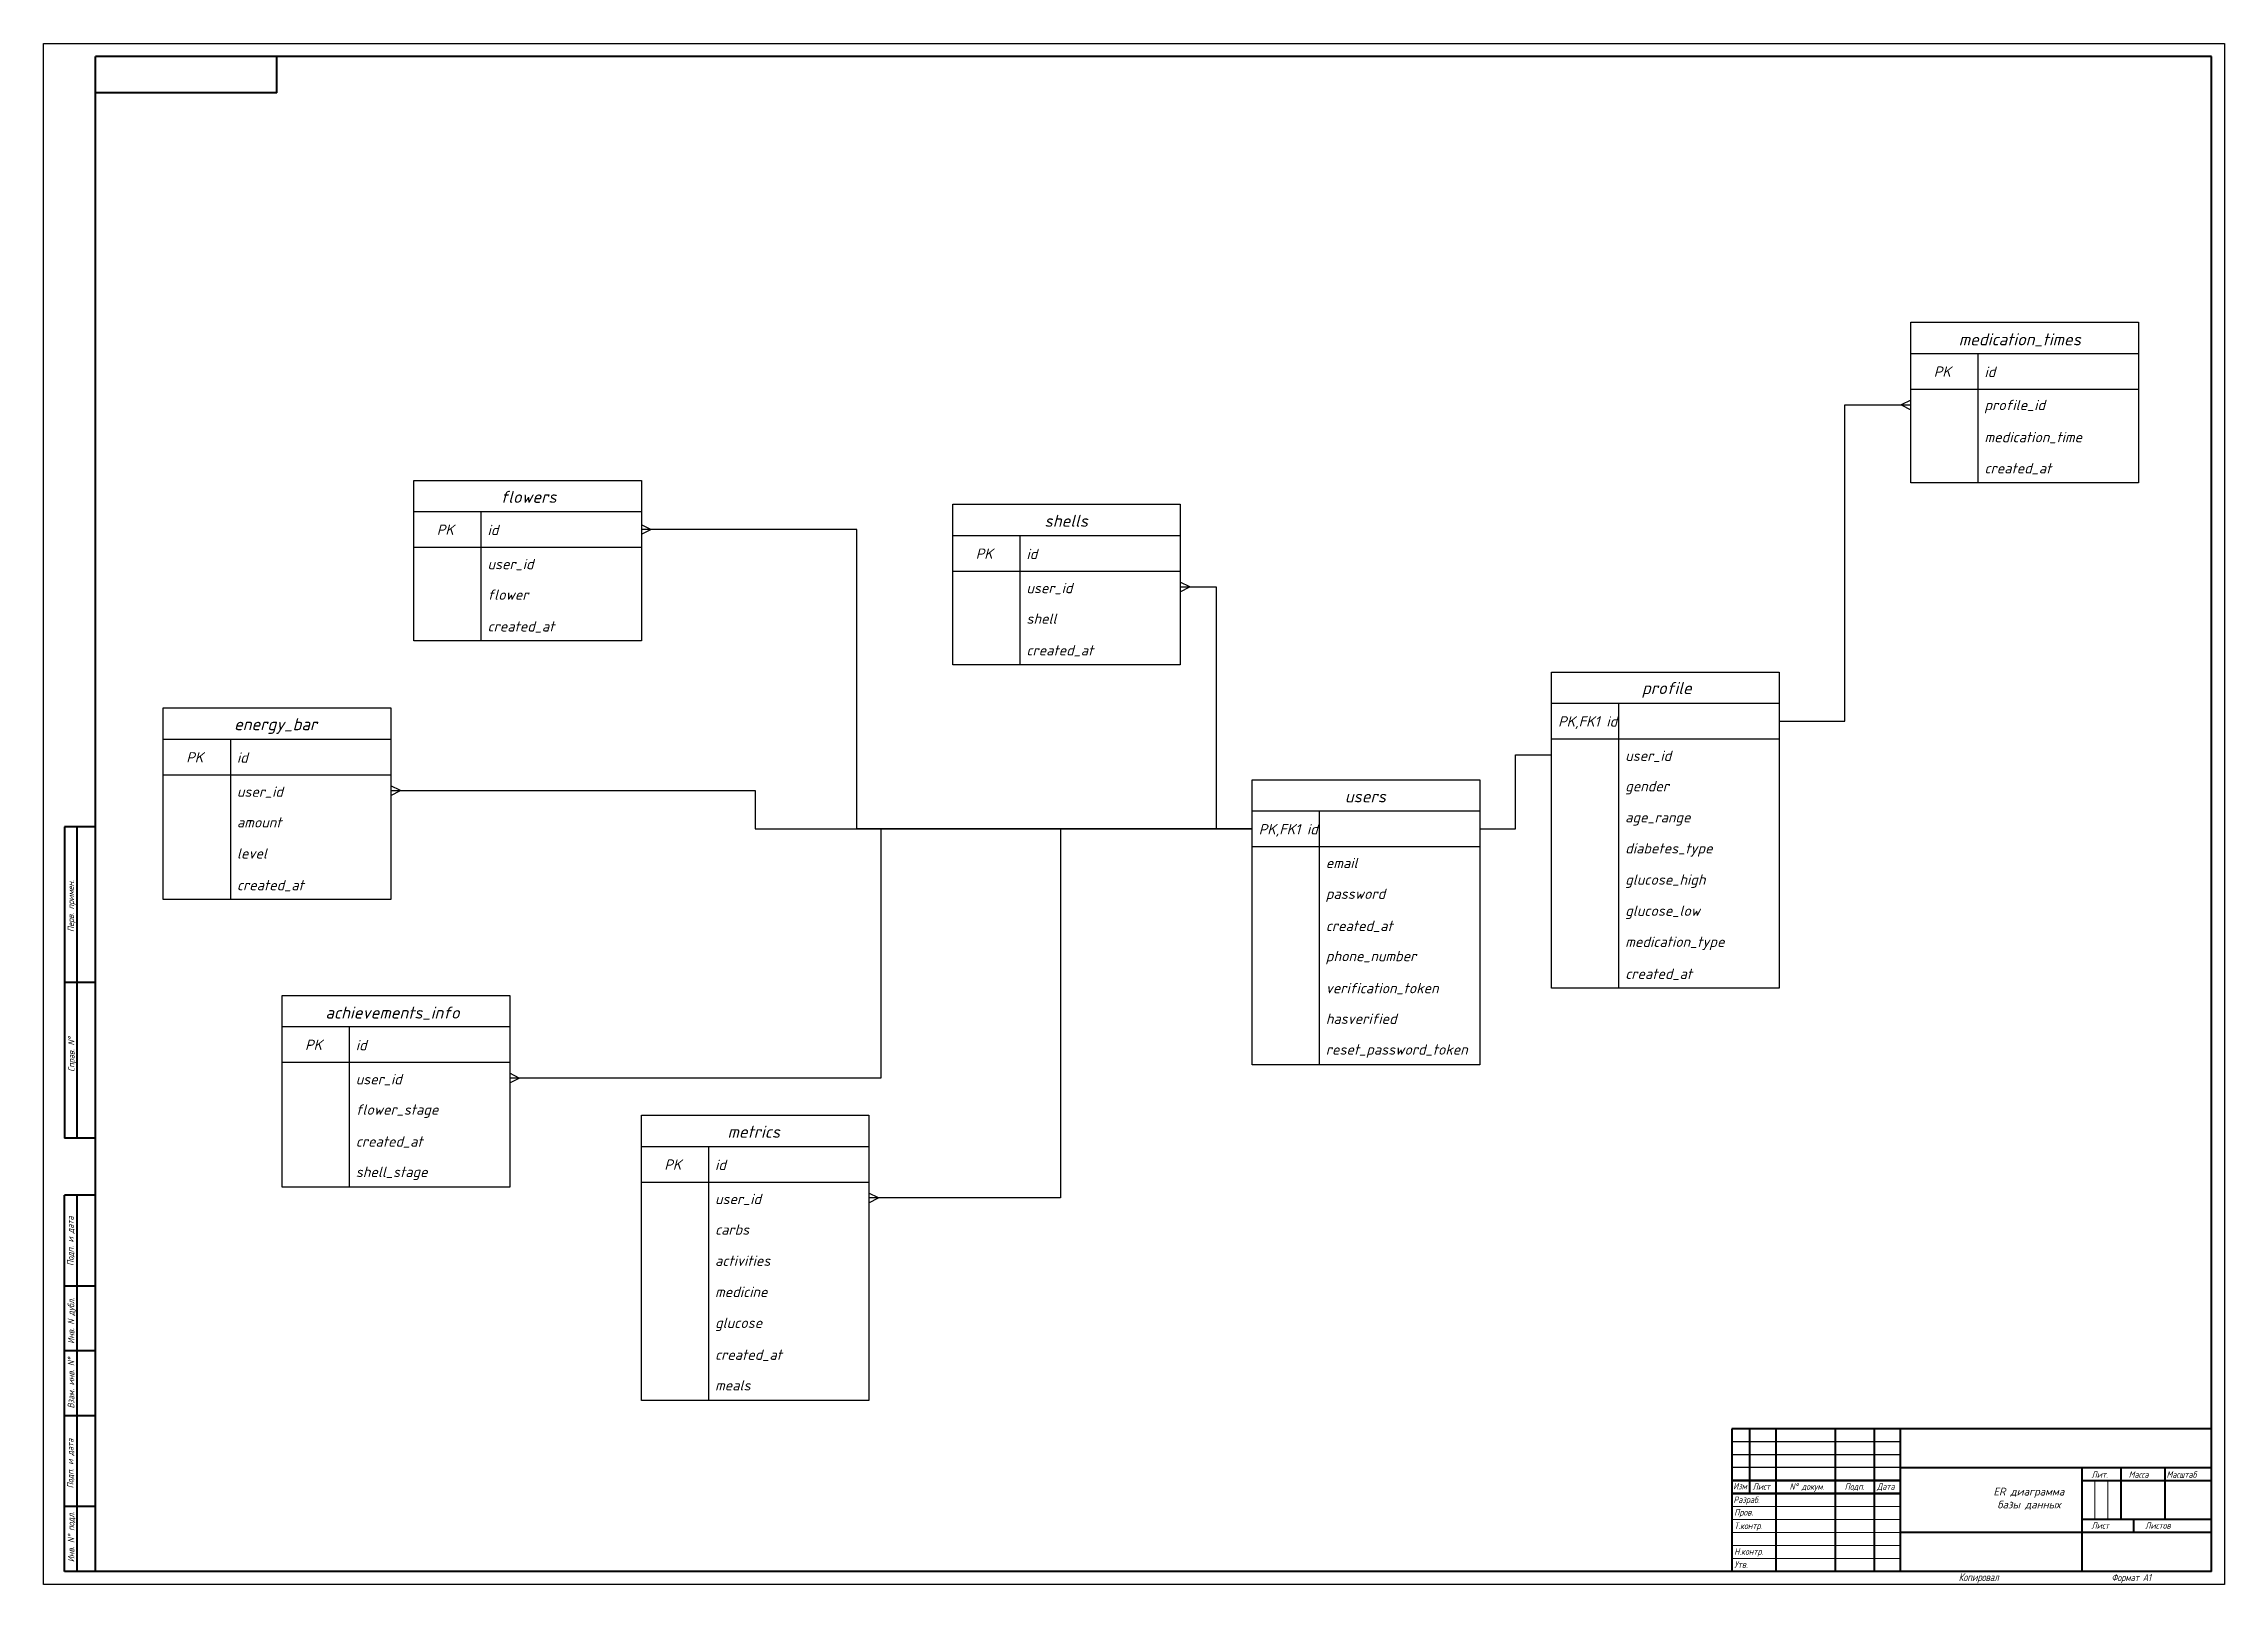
# Model space of a CAD drawing. Extents: x 1752 to 2593, y 74 to 668.
import ezdxf

# ---------------------------------------------------------------- set-up
doc = ezdxf.new("R2010")
doc.units = 0
doc.header["$MEASUREMENT"] = 0
doc.layers.get('0').update_dxf_attribs({"linetype": 'CONTINUOUS'})
doc.layers.add('KONTUR', color=7, linetype='CONTINUOUS')
for name, color, linetype, lineweight in [('Основная', 7, 'CONTINUOUS', 40), ('текст', 7, 'CONTINUOUS', 30), ('тонкая', 7, 'CONTINUOUS', 20)]:
    doc.layers.add(name, color=color, linetype=linetype, lineweight=lineweight)
doc.styles.add('PDF Helvetica', font='ISOCPEUI.TTF')
doc.styles.add('стиль1', font='romans.shx', dxfattribs={"width": 0.75, "oblique": 15, "height": 3.5})

msp = doc.modelspace()

# ---------------------------------------------------------------- linework, layer by layer
for p, q in [((2467.54, 128.57), (2402.54, 128.57)), ((2467.54, 123.57), (2402.54, 123.57)), ((2467.54, 118.57), (2402.54, 118.57)), ((2537.54, 78.57), (2537.54, 78.57))]:
    msp.add_line(p, q)
at = {"lineweight": 50}
for p, q in [((2467.54, 113.57), (2402.54, 113.57)), ((2467.54, 108.57), (2402.54, 108.57))]:
    msp.add_line(p, q, dxfattribs=at)
at = {"color": 7, "lineweight": 25}
for points in [[(2559.37, 548.15), (2559.37, 498.27), (2471.62, 498.27), (2471.62, 548.15), (2471.62, 560.16), (2559.37, 560.16)], [(1982.07, 487.19), (1982.07, 437.31), (1894.32, 437.31), (1894.32, 487.19), (1894.32, 499.2), (1982.07, 499.2)], [(2189.9, 477.95), (2189.9, 428.07), (2102.15, 428.07), (2102.15, 477.95), (2102.15, 489.96), (2189.9, 489.96)], [(2420.82, 413.29), (2420.82, 303.38), (2333.07, 303.38), (2333.07, 413.29), (2333.07, 425.3), (2420.82, 425.3)], [(1885.44, 399.44), (1885.44, 337.55), (1797.69, 337.55), (1797.69, 399.44), (1797.69, 411.45), (1885.44, 411.45)], [(2305.36, 371.73), (2305.36, 273.82), (2217.61, 273.82), (2217.61, 371.73), (2217.61, 383.74), (2305.36, 383.74)], [(1931.27, 288.6), (1931.27, 226.71), (1843.52, 226.71), (1843.52, 288.6), (1843.52, 300.61), (1931.27, 300.61)], [(2069.82, 242.41), (2069.82, 144.5), (1982.07, 144.5), (1982.07, 242.41), (1982.07, 254.42), (2069.82, 254.42)]]:
    msp.add_lwpolyline(points, close=True, dxfattribs=at)
for points in [[(2471.62, 548.15), (2559.37, 548.15)], [(2497.48, 548.15), (2497.48, 534.29), (2497.48, 522.29), (2497.48, 510.28), (2497.48, 498.27)], [(2471.62, 530.14), (2467.92, 528.29), (2471.62, 526.44)], [(2559.37, 534.29), (2471.62, 534.29)], [(2420.82, 406.37), (2446.22, 406.37), (2446.22, 528.29), (2471.62, 528.29)], [(1894.32, 487.19), (1982.07, 487.19)], [(1920.19, 487.19), (1920.19, 473.33), (1920.19, 461.32), (1920.19, 449.32), (1920.19, 437.31)], [(1982.07, 478.41), (1985.77, 480.26), (1982.07, 482.11)], [(2217.61, 364.8), (2065.2, 364.8), (2065.2, 480.26), (1982.07, 480.26)], [(1982.07, 473.33), (1894.32, 473.33)], [(2102.15, 477.95), (2189.9, 477.95)], [(2128.01, 477.95), (2128.01, 464.1), (2128.01, 452.09), (2128.01, 440.08), (2128.01, 428.07)], [(2189.9, 464.1), (2102.15, 464.1)], [(2189.9, 458.09), (2203.75, 458.09), (2203.75, 364.8), (2217.61, 364.8), (2074.44, 364.8), (2074.44, 268.74), (1931.27, 268.74)], [(2189.9, 456.24), (2193.59, 458.09), (2189.9, 459.94)], [(2333.07, 413.29), (2420.82, 413.29)], [(2358.93, 413.29), (2358.93, 399.44), (2358.93, 387.43), (2358.93, 375.42), (2358.93, 363.42), (2358.93, 351.41), (2358.93, 339.4), (2358.93, 327.39), (2358.93, 315.38), (2358.93, 303.38)], [(1797.69, 399.44), (1885.44, 399.44)], [(1823.55, 399.44), (1823.55, 385.58), (1823.55, 373.58), (1823.55, 361.57), (1823.55, 349.56), (1823.55, 337.55)], [(2420.82, 399.44), (2333.07, 399.44)], [(2305.36, 364.8), (2319.21, 364.8), (2319.21, 393.43), (2333.07, 393.43)], [(1885.44, 385.58), (1797.69, 385.58)], [(1885.44, 377.73), (1889.13, 379.58), (1885.44, 381.43)], [(1885.44, 379.58), (2025.95, 379.58), (2025.95, 364.8), (2217.61, 364.8), (2143.71, 364.8), (2143.71, 222.55), (2069.82, 222.55)], [(2217.61, 371.73), (2305.36, 371.73)], [(2243.47, 371.73), (2243.47, 357.87), (2243.47, 345.87), (2243.47, 333.86), (2243.47, 321.85), (2243.47, 309.84), (2243.47, 297.83), (2243.47, 285.83), (2243.47, 273.82)], [(2305.36, 357.87), (2217.61, 357.87)], [(1843.52, 288.6), (1931.27, 288.6)], [(1869.38, 288.6), (1869.38, 274.74), (1869.38, 262.73), (1869.38, 250.73), (1869.38, 238.72), (1869.38, 226.71)], [(1931.27, 274.74), (1843.52, 274.74)], [(1931.27, 266.89), (1934.96, 268.74), (1931.27, 270.59)], [(1982.07, 242.41), (2069.82, 242.41)], [(2007.93, 242.41), (2007.93, 228.56), (2007.93, 216.55), (2007.93, 204.54), (2007.93, 192.54), (2007.93, 180.53), (2007.93, 168.52), (2007.93, 156.51), (2007.93, 144.5)], [(2069.82, 228.56), (1982.07, 228.56)], [(2069.82, 220.71), (2073.52, 222.55), (2069.82, 224.4)]]:
    msp.add_lwpolyline(points, dxfattribs=at)
at = {"layer": 'KONTUR'}
for p, q in [((1751.54, 73.57), (1751.54, 667.57)), ((1751.54, 667.57), (2592.54, 667.57)), ((2592.54, 667.57), (2592.54, 73.57)), ((2592.54, 73.57), (1751.54, 73.57))]:
    msp.add_line(p, q, dxfattribs=at)
at = {"layer": 'Основная'}
for p, q in [((1771.54, 118.57), (1771.54, 662.57)), ((2587.54, 662.57), (1771.54, 662.57)), ((1841.54, 648.57), (1841.54, 662.57)), ((2587.54, 78.57), (2587.54, 662.57)), ((1841.54, 648.57), (1771.54, 648.57)), ((1759.54, 365.57), (1759.54, 245.57)), ((1771.54, 365.57), (1759.54, 365.57)), ((1764.54, 245.57), (1764.54, 365.57)), ((1771.54, 305.57), (1759.54, 305.57)), ((1771.54, 245.57), (1759.54, 245.57)), ((1759.54, 78.57), (1759.54, 223.57)), ((1771.54, 223.57), (1759.54, 223.57)), ((1764.54, 78.57), (1764.54, 223.57)), ((1771.54, 188.57), (1759.54, 188.57)), ((1771.54, 163.57), (1759.54, 163.57)), ((1771.54, 138.57), (1759.54, 138.57)), ((2402.54, 133.57), (2402.54, 78.57)), ((2587.54, 133.57), (2402.54, 133.57)), ((2409.54, 108.57), (2409.54, 133.57)), ((2419.54, 133.57), (2419.54, 78.57)), ((2442.54, 78.57), (2442.54, 133.57)), ((2457.54, 133.57), (2457.54, 78.57)), ((2467.54, 133.57), (2467.54, 78.57)), ((1771.54, 78.57), (1771.54, 118.57)), ((2467.54, 118.57), (2587.54, 118.57)), ((2537.54, 118.57), (2537.54, 78.57)), ((2552.54, 118.57), (2552.54, 98.57)), ((2569.54, 118.57), (2569.54, 98.57)), ((2537.54, 113.57), (2587.54, 113.57)), ((1771.54, 103.57), (1759.54, 103.57)), ((2587.54, 93.57), (2467.54, 93.57)), ((2587.54, 98.57), (2537.54, 98.57)), ((2557.54, 98.57), (2557.54, 93.57)), ((2587.54, 78.57), (1759.54, 78.57))]:
    msp.add_line(p, q, dxfattribs=at)
at = {"layer": 'тонкая'}
for p, q in [((2542.53, 113.36), (2542.53, 98.57)), ((2547.6, 113.36), (2547.6, 98.57)), ((2402.54, 103.57), (2467.54, 103.57)), ((2467.54, 98.57), (2402.54, 98.57)), ((2467.54, 93.57), (2402.54, 93.57))]:
    msp.add_line(p, q, dxfattribs=at)
for points in [[(2402.54, 88.57), (2467.54, 88.57)], [(2402.54, 83.57), (2467.54, 83.57)]]:
    msp.add_lwpolyline(points, dxfattribs=at)

# ---------------------------------------------------------------- texts
at = {"color": 7, "attachment_point": 7, "style": 'PDF Helvetica'}
for s, insert, char_height in [('medication_times', (2490.11, 550.81), 4.6378), ('PK', (2480.47, 539.14), 3.975), ('id', (2500.02, 539.04), 3.975), ('profile_id', (2500.02, 525.06), 3.975), ('medication_time', (2500.02, 513.51), 3.9752), ('created_at', (2500.02, 501.5), 3.975), ('{\\fISOCPEUR|b0|i1|c204|p34;flowers}', (1927.73, 490.52), 4.6378), ('{\\fISOCPEUR|b0|i1|c204|p34;PK}', (1903.17, 478.18), 3.9752), ('{\\fISOCPEUR|b0|i1|c204|p34;id}', (1922.73, 478.08), 3.9752), ('{\\fISOCPEUR|b0|i1|c204|p34;shells}', (2137.53, 481.29), 4.6378), ('{\\fISOCPEUR|b0|i1|c204|p34;PK}', (2111, 468.95), 3.9752), ('{\\fISOCPEUR|b0|i1|c204|p34;id}', (2130.55, 468.84), 3.9752), ('{\\fISOCPEUR|b0|i1|c204|p34;user_id}', (1922.73, 464.56), 3.9752), ('{\\fISOCPEUR|b0|i1|c204|p34;flower}', (1922.73, 453.14), 3.9752), ('{\\fISOCPEUR|b0|i1|c204|p34;user_id}', (2130.55, 455.32), 3.9752), ('{\\fISOCPEUR|b0|i1|c204|p34;shell}', (2130.55, 443.89), 3.9752), ('{\\fISOCPEUR|b0|i1|c204|p34;created_at}', (1922.73, 440.54), 3.9752), ('{\\fISOCPEUR|b0|i1|c204|p34;created_at}', (2130.55, 431.31), 3.9752), ('profile', (2367.91, 415.41), 4.638), ('{\\fISOCPEUR|b0|i1|c204|p34;energy_bar}', (1824.98, 401.47), 4.6378), ('PK,FK1 id', (2335.61, 403.35), 3.975), ('{\\fISOCPEUR|b0|i1|c204|p34;PK}', (1806.54, 390.43), 3.9752), ('{\\fISOCPEUR|b0|i1|c204|p34;id}', (1826.09, 390.33), 3.9752), ('user_id', (2361.47, 390.66), 3.975), ('{\\fISOCPEUR|b0|i1|c204|p34;user_id}', (1826.09, 376.81), 3.9752), ('gender', (2361.47, 378.12), 3.975), ('users', (2253.35, 375.06), 4.638), ('age_range', (2361.47, 366.11), 3.975), ('{\\fISOCPEUR|b0|i1|c204|p34;amount}', (1826.09, 365.39), 3.9752), ('PK,FK1 id', (2220.15, 361.78), 3.975), ('{\\fISOCPEUR|b0|i1|c204|p34;level}', (1826.09, 353.38), 3.9752), ('email', (2246.01, 349.69), 3.975), ('diabetes_type', (2361.47, 354.15), 3.9752), ('{\\fISOCPEUR|b0|i1|c204|p34;created_at}', (1826.09, 340.79), 3.9752), ('glucose_high', (2361.47, 342.1), 3.9752), ('password', (2246.01, 336.63), 3.975), ('created_at', (2246.01, 325.08), 3.975), ('glucose_low', (2361.47, 330.09), 3.9752), ('medication_type', (2361.47, 318.12), 3.9752), ('phone_number', (2246.01, 312.61), 3.9752), ('verification_token', (2246.01, 301.07), 3.9752), ('created_at', (2361.47, 306.61), 3.975), ('{\\fISOCPEUR|b0|i1|c204|p34;achievements_info}', (1860.21, 291.25), 4.6378), ('hasverified', (2246.01, 289.64), 3.9752), ('{\\fISOCPEUR|b0|i1|c204|p34;PK}', (1852.37, 279.59), 3.9752), ('{\\fISOCPEUR|b0|i1|c204|p34;id}', (1871.92, 279.49), 3.9752), ('reset_password_token', (2246.01, 276.59), 3.9752), ('{\\fISOCPEUR|b0|i1|c204|p34;user_id}', (1871.92, 265.97), 3.9752), ('{\\fISOCPEUR|b0|i1|c204|p34;flower_stage}', (1871.92, 253.43), 3.9752), ('{\\fISOCPEUR|b0|i1|c204|p34;created_at}', (1871.92, 241.95), 3.9752), ('{\\fISOCPEUR|b0|i1|c204|p34;metrics}', (2015.3, 245.75), 4.6378), ('{\\fISOCPEUR|b0|i1|c204|p34;PK}', (1990.92, 233.41), 3.9752), ('{\\fISOCPEUR|b0|i1|c204|p34;id}', (2010.47, 233.31), 3.9752), ('{\\fISOCPEUR|b0|i1|c204|p34;shell_stage}', (1871.92, 229.41), 3.9752), ('user_id', (2010.47, 219.78), 3.975), ('carbs', (2010.47, 208.36), 3.975), ('activities', (2010.47, 196.35), 3.975), ('medicine', (2010.47, 184.35), 3.975), ('glucose', (2010.47, 171.22), 3.975), ('created_at', (2010.47, 159.75), 3.975), ('meals', (2010.47, 148.32), 3.975), ('\\pxqc;ER диаграмма^Jбазы данных', (2503.48, 102.35), 3)]:
    msp.add_mtext(s, dxfattribs=dict(at, insert=insert, char_height=char_height))
at = {"layer": 'текст', "style": 'стиль1', "oblique": 15, "width": 0.75}
for s, p in [('Перв. примен.', (1763.29, 325.08)), ('Справ. N%%d', (1763.45, 271.2)), ('Подп. и дата', (1763.11, 196.34)), ('Инв. N дубл.', (1763.36, 166.32)), ('Взам. инв. N%%d', (1763.36, 141.39)), ('Подп. и дата', (1763.06, 110.6)), ('Инв. N%%d подл.', (1763.36, 82.14))]:
    msp.add_text(s, height=2.5, rotation=90, dxfattribs=at).set_placement(p)
for s, height, p in [('Изм', 2.5, (2403.08, 110.18)), ('Лист', 2.5, (2410.56, 110.03)), ('N%%d докум. ', 2.5, (2424.84, 110.03)), ('Подп.', 2.5, (2446.09, 110.03)), ('Дата', 2.5, (2458.55, 110.03)), ('Лит.', 2.5, (2541.26, 114.64)), ('Масса', 2.5, (2555.63, 114.64)), ('Масштаб', 2.5, (2570.22, 114.64)), ('Разраб.', 2.5, (2403.2, 104.93)), ('Пров.', 2.5, (2403.5, 100.1)), ('Т.контр.', 2.5, (2403.5, 94.9)), ('Лист', 2.5, (2541.26, 95.02)), ('Листов', 2.5, (2561.98, 95.02)), ('Н.контр.', 2.5, (2403.5, 84.98)), ('Утв.', 2.5, (2403.5, 79.96)), ('Копировал', 3, (2490.07, 74.82)), ('Формат А1', 2.75, (2549, 74.82))]:
    msp.add_text(s, height=height, dxfattribs=at).set_placement(p)

doc.saveas('drawing.dxf')
